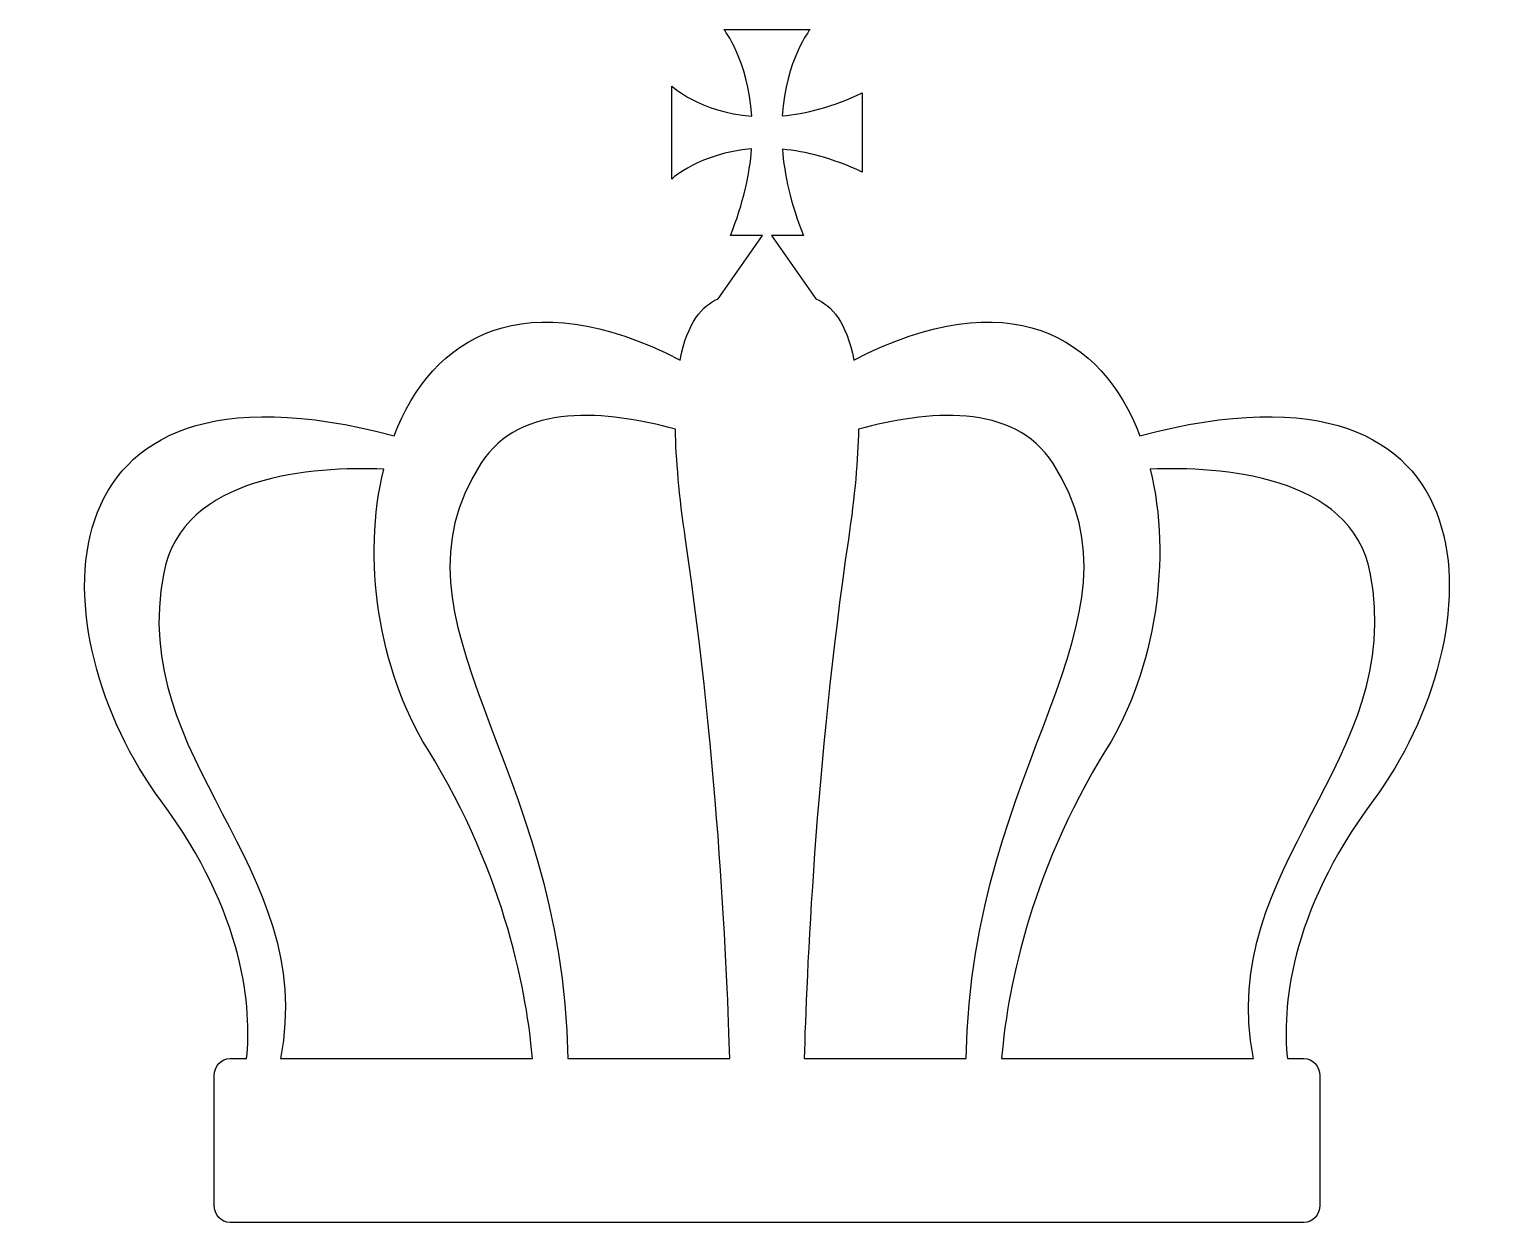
# Model space of a CAD drawing. Header units: centimetres. Extents: x -12.9 to 12.9, y -10.5 to 10.5.
import ezdxf

# ---------------------------------------------------------------- set-up
doc = ezdxf.new("R2010")
doc.units = ezdxf.units.CM
doc.header["$MEASUREMENT"] = 0
doc.layers.add('Layer 1', color=7, linetype='Continuous')

msp = doc.modelspace()

# ---------------------------------------------------------------- linework, layer by layer
at = {"layer": 'Layer 1'}
for points, knots in [([(6.54644, 3.32401), (5.88091, 5.06566), (4.24565, 6.05959), (1.52528, 4.65169), (1.52528, 4.65169), (1.39595, 5.31857), (1.1347, 5.60932), (0.85922, 5.72849), (0.85922, 5.72849), (0.85922, 5.72849), (0.08111, 6.83627), (0.08111, 6.83627), (0.08111, 6.83627), (0.08111, 6.83627), (0.64192, 6.83628), (0.64192, 6.83628), (0.64192, 6.83628), (0.41348, 7.40423), (0.30492, 7.91025), (0.27015, 8.35255), (0.27015, 8.35255), (0.67885, 8.31461), (1.14735, 8.19753), (1.6717, 7.95086), (1.6717, 7.95086), (1.6717, 7.95086), (1.6717, 9.33971), (1.6717, 9.33971), (1.6717, 9.33971), (1.14539, 9.09243), (0.67557, 8.97419), (0.266, 8.93715), (0.266, 8.93715), (0.33191, 9.92153), (0.75392, 10.45358), (0.75392, 10.45358), (0.75392, 10.45358), (0.75392, 10.45358), (-0.00015, 10.45369), (-0.00015, 10.45369), (-0.00015, 10.45369), (-0.00015, 10.45369), (-0.75418, 10.45369), (-0.75418, 10.45369), (-0.75418, 10.45369), (-0.75418, 10.45369), (-0.3309, 9.91931), (-0.26586, 8.93271), (-0.26586, 8.93271), (-1.17854, 9.00312), (-1.67204, 9.4609), (-1.67204, 9.4609), (-1.67204, 9.4609), (-1.67204, 9.4609), (-1.67205, 8.64526), (-1.67205, 8.64526), (-1.67205, 8.64526), (-1.67205, 8.64526), (-1.67205, 7.82934), (-1.67205, 7.82934), (-1.67205, 7.82934), (-1.67205, 7.82934), (-1.17995, 8.28606), (-0.2701, 8.35705), (-0.2701, 8.35705), (-0.30426, 7.91398), (-0.41329, 7.40577), (-0.64195, 6.83615), (-0.64195, 6.83615), (-0.64195, 6.83615), (-0.08135, 6.83626), (-0.08135, 6.83626), (-0.08135, 6.83626), (-0.08135, 6.83626), (-0.85899, 5.72848), (-0.85899, 5.72848), (-0.85899, 5.72848), (-1.13498, 5.60939), (-1.39564, 5.31859), (-1.52532, 4.65168), (-1.52532, 4.65168), (-4.24664, 6.05963), (-5.88142, 5.06557), (-6.54627, 3.32384), (-6.54627, 3.32384), (-12.94462, 5.02661), (-12.79069, -0.18113), (-10.6379, -3.07824), (-10.6379, -3.07824), (-9.14991, -5.08177), (-9.04643, -6.74391), (-9.13337, -7.6073), (-9.13337, -7.6073), (-9.13337, -7.6073), (-9.42335, -7.60722), (-9.42335, -7.60722), (-9.42335, -7.60722), (-9.5771, -7.60722), (-9.70246, -7.74187), (-9.70246, -7.90858), (-9.70246, -7.90858), (-9.70246, -7.90858), (-9.70238, -10.18172), (-9.70238, -10.18172), (-9.70238, -10.18172), (-9.70238, -10.34817), (-9.57715, -10.48369), (-9.42343, -10.48369), (-9.42343, -10.48369), (-9.42343, -10.48369), (9.42305, -10.48356), (9.42305, -10.48356), (9.42305, -10.48356), (9.57759, -10.48356), (9.70229, -10.34817), (9.70229, -10.18172), (9.70229, -10.18172), (9.70229, -10.18172), (9.70229, -7.90858), (9.70229, -7.90858), (9.70229, -7.90858), (9.70229, -7.74187), (9.57759, -7.6073), (9.42305, -7.6073), (9.42305, -7.6073), (9.42305, -7.6073), (9.13378, -7.60722), (9.13378, -7.60722), (9.13378, -7.60722), (9.0461, -6.74391), (9.14958, -5.08188), (10.63823, -3.07824), (10.63823, -3.07824), (12.79032, -0.18113), (12.94494, 5.02661), (6.54644, 3.32401), (6.54644, 3.32401), (6.54644, 3.32401), (6.54644, 3.32401), (6.54644, 3.32401)], [0, 0, 0, 0, 0.02777778, 0.02777778, 0.02777778, 0.02777778, 0.05555556, 0.05555556, 0.05555556, 0.05555556, 0.08333333, 0.08333333, 0.08333333, 0.08333333, 0.11111111, 0.11111111, 0.11111111, 0.11111111, 0.13888889, 0.13888889, 0.13888889, 0.13888889, 0.16666667, 0.16666667, 0.16666667, 0.16666667, 0.19444444, 0.19444444, 0.19444444, 0.19444444, 0.22222222, 0.22222222, 0.22222222, 0.22222222, 0.25, 0.25, 0.25, 0.25, 0.27777778, 0.27777778, 0.27777778, 0.27777778, 0.30555556, 0.30555556, 0.30555556, 0.30555556, 0.33333333, 0.33333333, 0.33333333, 0.33333333, 0.36111111, 0.36111111, 0.36111111, 0.36111111, 0.38888889, 0.38888889, 0.38888889, 0.38888889, 0.41666667, 0.41666667, 0.41666667, 0.41666667, 0.44444444, 0.44444444, 0.44444444, 0.44444444, 0.47222222, 0.47222222, 0.47222222, 0.47222222, 0.5, 0.5, 0.5, 0.5, 0.52777778, 0.52777778, 0.52777778, 0.52777778, 0.55555556, 0.55555556, 0.55555556, 0.55555556, 0.58333333, 0.58333333, 0.58333333, 0.58333333, 0.61111111, 0.61111111, 0.61111111, 0.61111111, 0.63888889, 0.63888889, 0.63888889, 0.63888889, 0.66666667, 0.66666667, 0.66666667, 0.66666667, 0.69444444, 0.69444444, 0.69444444, 0.69444444, 0.72222222, 0.72222222, 0.72222222, 0.72222222, 0.75, 0.75, 0.75, 0.75, 0.77777778, 0.77777778, 0.77777778, 0.77777778, 0.80555556, 0.80555556, 0.80555556, 0.80555556, 0.83333333, 0.83333333, 0.83333333, 0.83333333, 0.86111111, 0.86111111, 0.86111111, 0.86111111, 0.88888889, 0.88888889, 0.88888889, 0.88888889, 0.91666667, 0.91666667, 0.91666667, 0.91666667, 0.94444444, 0.94444444, 0.94444444, 0.94444444, 1, 1, 1, 1]), ([(-3.49828, -7.60722), (-3.5808, -2.3482), (-6.81989, 0.02313), (-5.02371, 2.83535), (-5.02371, 2.83535), (-4.33159, 3.9184), (-2.80007, 3.76801), (-1.60794, 3.43781), (-1.60794, 3.43781), (-1.59786, 2.9147), (-1.54306, 2.27751), (-1.42871, 1.50349), (-1.42871, 1.50349), (-0.84575, -2.44767), (-0.6914, -6.19917), (-0.65314, -7.6073), (-0.65314, -7.6073), (-0.65314, -7.6073), (-3.49828, -7.60722), (-3.49828, -7.60722), (-3.49828, -7.60722), (-3.49828, -7.60722), (-3.49828, -7.60722), (-3.49828, -7.60722)], [0, 0, 0, 0, 0.14285714, 0.14285714, 0.14285714, 0.14285714, 0.28571429, 0.28571429, 0.28571429, 0.28571429, 0.42857143, 0.42857143, 0.42857143, 0.42857143, 0.57142857, 0.57142857, 0.57142857, 0.57142857, 0.71428571, 0.71428571, 0.71428571, 0.71428571, 1, 1, 1, 1]), ([(0.65279, -7.60722), (0.69134, -6.19903), (0.8452, -2.44782), (1.42831, 1.5035), (1.42831, 1.5035), (1.54235, 2.27751), (1.59751, 2.91473), (1.60775, 3.43782), (1.60775, 3.43782), (2.79951, 3.7681), (4.3314, 3.91841), (5.0231, 2.83536), (5.0231, 2.83536), (6.81949, 0.02313), (3.58035, -2.3482), (3.49754, -7.60729), (3.49754, -7.60729), (3.49754, -7.60729), (0.65279, -7.60722), (0.65279, -7.60722), (0.65279, -7.60722), (0.65279, -7.60722), (0.65279, -7.60722), (0.65279, -7.60722)], [0, 0, 0, 0, 0.14285714, 0.14285714, 0.14285714, 0.14285714, 0.28571429, 0.28571429, 0.28571429, 0.28571429, 0.42857143, 0.42857143, 0.42857143, 0.42857143, 0.57142857, 0.57142857, 0.57142857, 0.57142857, 0.71428571, 0.71428571, 0.71428571, 0.71428571, 1, 1, 1, 1]), ([(-8.53761, -7.60722), (-7.88472, -4.18084), (-11.23385, -2.40046), (-10.58895, 0.91713), (-10.58895, 0.91713), (-10.25391, 2.63994), (-7.955, 2.78562), (-6.72796, 2.73873), (-6.72796, 2.73873), (-7.10687, 1.17846), (-6.82898, -0.772), (-5.95948, -2.17265), (-5.95948, -2.17265), (-4.56978, -4.41145), (-4.20849, -6.52735), (-4.11637, -7.60727), (-4.11637, -7.60727), (-4.11637, -7.60727), (-8.53761, -7.60722), (-8.53761, -7.60722), (-8.53761, -7.60722), (-8.53761, -7.60722), (-8.53761, -7.60722), (-8.53761, -7.60722)], [0, 0, 0, 0, 0.14285714, 0.14285714, 0.14285714, 0.14285714, 0.28571429, 0.28571429, 0.28571429, 0.28571429, 0.42857143, 0.42857143, 0.42857143, 0.42857143, 0.57142857, 0.57142857, 0.57142857, 0.57142857, 0.71428571, 0.71428571, 0.71428571, 0.71428571, 1, 1, 1, 1]), ([(8.53732, -7.60722), (8.53732, -7.60722), (4.11632, -7.60722), (4.11632, -7.60722), (4.11632, -7.60722), (4.20731, -6.52722), (4.56886, -4.41158), (5.95856, -2.17265), (5.95856, -2.17265), (6.82893, -0.77197), (7.10643, 1.17835), (6.72755, 2.73873), (6.72755, 2.73873), (7.95477, 2.78561), (10.25368, 2.6398), (10.58854, 0.91713), (10.58854, 0.91713), (11.23401, -2.40033), (7.88423, -4.18084), (8.53732, -7.60722)], [0, 0, 0, 0, 0.16666667, 0.16666667, 0.16666667, 0.16666667, 0.33333333, 0.33333333, 0.33333333, 0.33333333, 0.5, 0.5, 0.5, 0.5, 0.66666667, 0.66666667, 0.66666667, 0.66666667, 1, 1, 1, 1])]:
    msp.add_open_spline(points, degree=3, knots=knots, dxfattribs=at)

doc.saveas('drawing.dxf')
